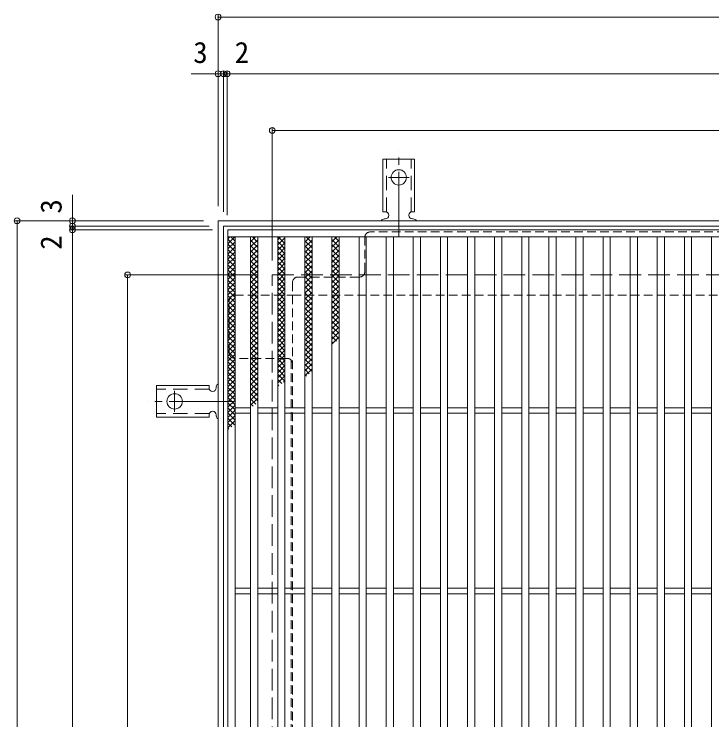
# Model space of a CAD drawing. Units: millimetres at full size, sheet at 1:4; details may follow other scales. Extents: x -925 to 1101, y -781 to 775.
# Drawn here: x -912.5 to -526.5, y 371.8 to 762.5 of the extents above; entities that cross this region are included whole.
import ezdxf
from ezdxf.enums import TextEntityAlignment as Align

# ---------------------------------------------------------------- set-up
doc = ezdxf.new("R2010")
doc.units = ezdxf.units.MM
doc.header["$LTSCALE"] = 4
doc.header["$PDMODE"] = 32
doc.header["$PDSIZE"] = 3.2
for name, pattern in [('CHAIN2', [12, 9, -1, 1, -1]), ('DASHED1', [1.8, 1.2, -0.6]), ('DASHED2', [3, 2, -1]), ('DASHED3', [4, 3, -1])]:
    doc.linetypes.add(name, pattern=pattern)
for name, color, linetype, lineweight in [('A-1_躯体', 2, 'Continuous', 9), ('A-2_仕上', 3, 'Continuous', 9), ('A-4_その他', 7, 'Continuous', 9), ('A-7_ハッチ', 2, 'Continuous', 9), ('A-9_ｸｳﾁｮｳｷ', 6, 'Continuous', 9), ('A-A_ﾊｯﾁ-ﾜｸ', 3, 'Continuous', 9)]:
    doc.layers.add(name, color=color, linetype=linetype, lineweight=lineweight)
doc.styles.add('ＭＳ ゴシック', font='')
doc.styles.get('ＭＳ ゴシック').set_extended_font_data('MS Gothic')

msp = doc.modelspace()

# ---------------------------------------------------------------- linework, layer by layer
at = {"layer": 'A-1_躯体'}
for p, q in [((-799.713, 38.162), (-799.713, 648.162)), ((-799.713, 648.162), (-189.713, 648.162)), ((-796.713, 41.162), (-796.713, 645.162)), ((-796.713, 645.162), (-192.713, 645.162))]:
    msp.add_line(p, q, dxfattribs=at)
at = {"layer": 'A-1_躯体', "linetype": 'DASHED3'}
for p, q in [((-769.713, 68.162), (-769.713, 618.161)), ((-769.713, 618.161), (-219.713, 618.161))]:
    msp.add_line(p, q, dxfattribs=at)
at = {"layer": 'A-2_仕上'}
for p, q in [((-794.213, 43.162), (-794.213, 643.162)), ((-794.213, 639.162), (-195.213, 639.162)), ((-790.213, 47.162), (-790.213, 639.162)), ((-781.712, 47.162), (-781.712, 639.162)), ((-777.712, 47.162), (-777.712, 639.162)), ((-766.712, 47.162), (-766.712, 639.162)), ((-762.712, 639.162), (-762.712, 47.162)), ((-751.712, 639.162), (-751.712, 47.162)), ((-747.712, 639.162), (-747.712, 47.162)), ((-736.712, 639.162), (-736.712, 47.162)), ((-732.712, 639.162), (-732.712, 47.162)), ((-721.712, 639.162), (-721.712, 47.162)), ((-717.712, 639.162), (-717.712, 47.162)), ((-706.712, 47.162), (-706.712, 639.162)), ((-702.712, 47.162), (-702.712, 639.162)), ((-691.712, 47.162), (-691.712, 639.162)), ((-687.712, 47.162), (-687.712, 639.162)), ((-676.712, 47.162), (-676.712, 639.162)), ((-672.712, 47.162), (-672.712, 639.162)), ((-661.712, 47.162), (-661.712, 639.162)), ((-657.712, 47.162), (-657.712, 639.162)), ((-646.712, 47.162), (-646.712, 639.162)), ((-642.712, 47.162), (-642.712, 639.162)), ((-631.712, 47.162), (-631.712, 639.162)), ((-627.712, 47.162), (-627.712, 639.162)), ((-616.712, 47.162), (-616.712, 639.162)), ((-612.712, 47.162), (-612.712, 639.162)), ((-601.712, 47.162), (-601.712, 639.162)), ((-597.712, 47.162), (-597.712, 639.162)), ((-586.712, 47.162), (-586.712, 639.162)), ((-582.712, 47.162), (-582.712, 639.162)), ((-571.712, 47.162), (-571.712, 639.162)), ((-567.712, 47.162), (-567.712, 639.162)), ((-556.712, 47.162), (-556.712, 639.162)), ((-552.712, 47.162), (-552.712, 639.162)), ((-541.712, 47.162), (-541.712, 639.162)), ((-537.712, 47.162), (-537.712, 639.162)), ((-526.712, 47.162), (-526.712, 639.162)), ((-790.213, 544.662), (-781.712, 544.662)), ((-777.712, 544.662), (-766.712, 544.662)), ((-762.712, 544.662), (-751.712, 544.662)), ((-747.712, 544.662), (-736.712, 544.662)), ((-732.712, 544.662), (-721.712, 544.662)), ((-717.712, 544.662), (-706.712, 544.662)), ((-702.712, 544.662), (-691.712, 544.662)), ((-687.712, 544.662), (-676.712, 544.662)), ((-672.712, 544.662), (-661.712, 544.662)), ((-657.712, 544.662), (-646.712, 544.662)), ((-642.712, 544.662), (-631.712, 544.662)), ((-627.712, 544.662), (-616.712, 544.662)), ((-612.712, 544.662), (-601.712, 544.662)), ((-597.712, 544.662), (-586.712, 544.662)), ((-582.712, 544.662), (-571.712, 544.662)), ((-567.712, 544.662), (-556.712, 544.662)), ((-552.712, 544.662), (-541.712, 544.662)), ((-537.712, 544.662), (-526.712, 544.662)), ((-790.213, 541.662), (-781.712, 541.662)), ((-777.712, 541.662), (-766.712, 541.662)), ((-762.712, 541.662), (-751.712, 541.662)), ((-747.712, 541.662), (-736.712, 541.662)), ((-732.712, 541.662), (-721.712, 541.662)), ((-717.712, 541.662), (-706.712, 541.662)), ((-702.712, 541.662), (-691.712, 541.662)), ((-687.712, 541.662), (-676.712, 541.662)), ((-672.712, 541.662), (-661.712, 541.662)), ((-657.712, 541.662), (-646.712, 541.662)), ((-642.712, 541.662), (-631.712, 541.662)), ((-627.712, 541.662), (-616.712, 541.662)), ((-612.712, 541.662), (-601.712, 541.662)), ((-597.712, 541.662), (-586.712, 541.662)), ((-582.712, 541.662), (-571.712, 541.662)), ((-567.712, 541.662), (-556.712, 541.662)), ((-552.712, 541.662), (-541.712, 541.662)), ((-537.712, 541.662), (-526.712, 541.662)), ((-790.213, 444.662), (-781.712, 444.662)), ((-790.213, 441.662), (-781.712, 441.662)), ((-777.712, 444.662), (-766.712, 444.662)), ((-777.712, 441.662), (-766.712, 441.662)), ((-762.712, 444.662), (-751.712, 444.662)), ((-762.712, 441.662), (-751.712, 441.662)), ((-747.712, 444.662), (-736.712, 444.662)), ((-747.712, 441.662), (-736.712, 441.662)), ((-732.712, 444.662), (-721.712, 444.662)), ((-732.712, 441.662), (-721.712, 441.662)), ((-717.712, 444.662), (-706.712, 444.662)), ((-717.712, 441.662), (-706.712, 441.662)), ((-702.712, 444.662), (-691.712, 444.662)), ((-702.712, 441.662), (-691.712, 441.662)), ((-687.712, 444.662), (-676.712, 444.662)), ((-687.712, 441.662), (-676.712, 441.662)), ((-672.712, 444.662), (-661.712, 444.662)), ((-672.712, 441.662), (-661.712, 441.662)), ((-657.712, 444.662), (-646.712, 444.662)), ((-657.712, 441.662), (-646.712, 441.662)), ((-642.712, 444.662), (-631.712, 444.662)), ((-642.712, 441.662), (-631.712, 441.662)), ((-627.712, 444.662), (-616.712, 444.662)), ((-627.712, 441.662), (-616.712, 441.662)), ((-612.712, 444.662), (-601.712, 444.662)), ((-612.712, 441.662), (-601.712, 441.662)), ((-597.712, 444.662), (-586.712, 444.662)), ((-597.712, 441.662), (-586.712, 441.662)), ((-582.712, 444.662), (-571.712, 444.662)), ((-582.712, 441.662), (-571.712, 441.662)), ((-567.712, 444.662), (-556.712, 444.662)), ((-567.712, 441.662), (-556.712, 441.662)), ((-552.712, 444.662), (-541.712, 444.662)), ((-552.712, 441.662), (-541.712, 441.662)), ((-537.712, 444.662), (-526.712, 444.662)), ((-537.712, 441.662), (-526.712, 441.662))]:
    msp.add_line(p, q, dxfattribs=at)
msp.add_lwpolyline([(-794.213, 643.162), (-195.213, 643.162), (-195.213, 43.162), (-794.213, 43.162)], dxfattribs=at)
at = {"layer": 'A-4_その他'}
for p, q in [((-799.713, 762.139), (-799.713, 656.162)), ((-799.713, 760.939), (-189.713, 760.939)), ((-796.713, 730.751), (-796.713, 653.162)), ((-794.713, 730.751), (-794.713, 651.162)), ((-814.582, 729.551), (-796.713, 729.551)), ((-796.713, 729.551), (-794.713, 729.551)), ((-794.713, 729.551), (-194.713, 729.551)), ((-769.713, 699.362), (-769.713, 626.161)), ((-769.713, 698.162), (-219.713, 698.162)), ((-880.318, 645.162), (-880.318, 662.49)), ((-912.123, 648.162), (-807.713, 648.162)), ((-910.923, 648.162), (-910.923, 38.162)), ((-881.518, 645.162), (-804.713, 645.162)), ((-880.318, 643.162), (-880.318, 645.162)), ((-881.518, 643.162), (-802.713, 643.162)), ((-880.318, 43.162), (-880.318, 643.162)), ((-850.913, 618.161), (-777.713, 618.161)), ((-849.713, 68.162), (-849.713, 618.161))]:
    msp.add_line(p, q, dxfattribs=at)
for p in [(-799.713, 760.939), (-799.713, 729.551), (-796.713, 729.551), (-794.713, 729.551), (-769.713, 698.162), (-910.923, 648.162), (-880.318, 648.162), (-880.318, 645.162), (-880.318, 643.162), (-849.713, 618.161)]:
    msp.add_point(p, dxfattribs=at)
at = {"layer": 'A-7_ハッチ', "linetype": 'DASHED1'}
for p, q in [((-273.914, 641.966), (-715.512, 641.966)), ((-718.512, 619.966), (-718.512, 638.966)), ((-758.513, 613.966), (-758.513, 72.359)), ((-755.513, 616.966), (-721.512, 616.966)), ((-790.516, 606.966), (-758.513, 606.966)), ((-758.513, 606.966), (-230.913, 606.966)), ((-793.516, 574.965), (-793.516, 603.966)), ((-761.513, 571.965), (-790.516, 571.965)), ((-759.313, 571.004), (-759.313, 361.623))]:
    msp.add_line(p, q, dxfattribs=at)
for centre, start, end in [((-715.512, 638.966), 90, 180), ((-721.512, 619.966), 270, 0), ((-755.513, 613.966), 90, 180), ((-790.516, 603.966), 90, 180), ((-790.516, 574.965), 180, 270), ((-761.513, 568.965), 0, 90)]:
    msp.add_arc(centre, 3, start, end, dxfattribs=at)
at = {"layer": 'A-9_ｸｳﾁｮｳｷ'}
for p, q in [((-794.213, 635.372), (-790.423, 639.162)), ((-794.213, 638.2), (-793.251, 639.162)), ((-794.213, 637.923), (-790.213, 633.923)), ((-792.624, 639.162), (-790.213, 636.752)), ((-781.712, 636.485), (-779.036, 639.162)), ((-781.712, 633.657), (-777.712, 637.658)), ((-781.712, 637.322), (-777.712, 633.321)), ((-780.725, 639.162), (-777.712, 636.15)), ((-777.896, 639.162), (-777.712, 638.979)), ((-766.713, 637.554), (-765.104, 639.162)), ((-766.713, 634.725), (-762.712, 638.725)), ((-766.373, 639.162), (-762.712, 635.502)), ((-751.714, 636.275), (-748.827, 639.162)), ((-751.714, 633.447), (-747.714, 637.447)), ((-751.714, 637.111), (-747.714, 633.111)), ((-750.937, 639.162), (-747.714, 635.939)), ((-736.713, 636.41), (-733.961, 639.162)), ((-736.713, 637.756), (-732.712, 633.755)), ((-736.713, 633.582), (-732.712, 637.582)), ((-735.29, 639.162), (-732.712, 636.585)), ((-794.213, 632.544), (-790.213, 636.544)), ((-794.213, 635.095), (-790.213, 631.094)), ((-794.213, 629.715), (-790.213, 633.715)), ((-781.712, 630.829), (-777.712, 634.829)), ((-781.712, 634.493), (-777.712, 630.493)), ((-766.713, 636.674), (-762.712, 632.673)), ((-766.713, 631.896), (-762.712, 635.897)), ((-766.713, 633.845), (-762.712, 629.845)), ((-766.713, 629.068), (-762.712, 633.068)), ((-751.714, 630.618), (-747.714, 634.618)), ((-751.714, 634.283), (-747.714, 630.282)), ((-736.713, 634.928), (-732.712, 630.927)), ((-736.713, 630.754), (-732.712, 634.753)), ((-794.213, 632.267), (-790.213, 628.266)), ((-794.213, 626.887), (-790.213, 630.886)), ((-794.213, 629.438), (-790.213, 625.438)), ((-781.712, 628.001), (-777.712, 632.001)), ((-781.712, 631.665), (-777.712, 627.665)), ((-781.712, 625.172), (-777.712, 629.172)), ((-766.713, 631.016), (-762.712, 627.017)), ((-766.713, 626.24), (-762.712, 630.24)), ((-751.714, 627.79), (-747.714, 631.79)), ((-751.714, 631.454), (-747.714, 627.454)), ((-736.713, 632.099), (-732.712, 628.099)), ((-736.713, 627.925), (-732.712, 631.925)), ((-736.713, 629.27), (-732.712, 625.271)), ((-736.713, 625.097), (-732.712, 629.097)), ((-794.213, 624.058), (-790.213, 628.058)), ((-794.213, 626.609), (-790.213, 622.61)), ((-794.213, 621.23), (-790.213, 625.23)), ((-781.712, 628.837), (-777.712, 624.836)), ((-781.712, 622.344), (-777.712, 626.344)), ((-781.712, 626.008), (-777.712, 622.008)), ((-766.713, 628.188), (-762.712, 624.188)), ((-766.713, 623.412), (-762.712, 627.412)), ((-766.713, 625.36), (-762.712, 621.36)), ((-751.714, 624.961), (-747.714, 628.961)), ((-751.714, 628.625), (-747.714, 624.625)), ((-751.714, 622.133), (-747.714, 626.133)), ((-751.714, 625.797), (-747.714, 621.797)), ((-736.713, 626.442), (-732.712, 622.442)), ((-736.713, 622.269), (-732.712, 626.268)), ((-794.213, 623.781), (-790.213, 619.781)), ((-794.213, 618.401), (-790.213, 622.401)), ((-781.712, 619.515), (-777.712, 623.515)), ((-781.712, 623.179), (-777.712, 619.179)), ((-766.713, 620.583), (-762.712, 624.583)), ((-766.713, 622.531), (-762.712, 618.532)), ((-766.713, 617.755), (-762.712, 621.755)), ((-751.714, 619.305), (-747.714, 623.305)), ((-751.714, 622.968), (-747.714, 618.969)), ((-736.713, 623.69), (-732.712, 619.691)), ((-736.713, 619.516), (-732.712, 623.516)), ((-794.213, 620.953), (-790.213, 616.953)), ((-794.213, 615.573), (-790.213, 619.573)), ((-794.213, 618.124), (-790.213, 614.125)), ((-781.712, 616.686), (-777.712, 620.687)), ((-781.712, 620.351), (-777.712, 616.351)), ((-781.712, 613.858), (-777.712, 617.859)), ((-781.712, 617.522), (-777.712, 613.522)), ((-766.713, 619.703), (-762.712, 615.703)), ((-766.713, 614.926), (-762.712, 618.926)), ((-751.714, 616.476), (-747.714, 620.476)), ((-751.714, 620.14), (-747.714, 616.14)), ((-751.714, 613.648), (-747.714, 617.648)), ((-736.713, 620.862), (-732.712, 616.861)), ((-736.713, 616.688), (-732.712, 620.687)), ((-736.713, 618.033), (-732.712, 614.033)), ((-736.713, 613.859), (-732.712, 617.859)), ((-794.213, 612.744), (-790.213, 616.745)), ((-794.213, 615.296), (-790.213, 611.296)), ((-794.213, 609.916), (-790.213, 613.916)), ((-781.712, 611.03), (-777.712, 615.03)), ((-781.712, 614.694), (-777.712, 610.694)), ((-766.713, 616.875), (-762.712, 612.874)), ((-766.713, 612.097), (-762.712, 616.098)), ((-766.713, 614.046), (-762.712, 610.046)), ((-751.714, 617.312), (-747.714, 613.312)), ((-751.714, 610.819), (-747.714, 614.819)), ((-751.714, 614.484), (-747.714, 610.483)), ((-736.713, 615.205), (-732.712, 611.205)), ((-736.713, 611.03), (-732.712, 615.031)), ((-794.213, 612.468), (-790.213, 608.467)), ((-794.213, 607.088), (-790.213, 611.087)), ((-794.213, 609.639), (-790.213, 605.639)), ((-781.712, 608.202), (-777.712, 612.202)), ((-781.712, 611.866), (-777.712, 607.866)), ((-766.713, 609.269), (-762.712, 613.269)), ((-766.713, 611.218), (-762.712, 607.218)), ((-766.713, 606.441), (-762.712, 610.441)), ((-751.714, 607.991), (-747.714, 611.991)), ((-751.714, 611.655), (-747.714, 607.655)), ((-736.713, 612.376), (-732.712, 608.376)), ((-736.713, 608.202), (-732.712, 612.203)), ((-736.713, 609.548), (-732.712, 605.547)), ((-794.213, 604.259), (-790.213, 608.259)), ((-794.213, 606.811), (-790.213, 602.811)), ((-781.712, 605.373), (-777.712, 609.373)), ((-781.712, 609.037), (-777.712, 605.037)), ((-781.712, 602.545), (-777.712, 606.545)), ((-781.712, 606.209), (-777.712, 602.209)), ((-766.713, 608.389), (-762.712, 604.389)), ((-766.713, 603.613), (-762.712, 607.613)), ((-751.712, 604.657), (-747.712, 608.657)), ((-751.712, 608.322), (-747.712, 604.321)), ((-751.712, 601.829), (-747.712, 605.828)), ((-736.713, 605.374), (-732.712, 609.373)), ((-736.712, 605.3), (-734.625, 607.387)), ((-736.712, 606.645), (-732.712, 602.646)), ((-736.712, 602.471), (-732.712, 606.471)), ((-732.712, 605.474), (-734.625, 607.387)), ((-794.213, 601.431), (-790.213, 605.431)), ((-794.213, 603.982), (-790.213, 599.982)), ((-794.213, 598.603), (-790.213, 602.602)), ((-781.712, 599.716), (-777.712, 603.716)), ((-781.712, 603.38), (-777.712, 599.381)), ((-766.713, 605.561), (-762.712, 601.561)), ((-766.713, 600.784), (-762.712, 604.784)), ((-766.713, 602.733), (-762.712, 598.733)), ((-766.713, 597.956), (-762.712, 601.956)), ((-751.712, 605.492), (-747.712, 601.493)), ((-751.712, 599), (-747.712, 603)), ((-751.712, 602.664), (-747.712, 598.664)), ((-736.712, 603.817), (-732.712, 599.818)), ((-736.712, 599.643), (-732.712, 603.643)), ((-794.213, 601.154), (-790.213, 597.154)), ((-794.213, 595.774), (-790.213, 599.774)), ((-794.213, 598.325), (-790.213, 594.326)), ((-781.712, 596.888), (-777.712, 600.888)), ((-781.712, 600.552), (-777.712, 596.552)), ((-781.712, 594.059), (-777.712, 598.059)), ((-766.713, 599.904), (-762.712, 595.904)), ((-766.713, 595.127), (-762.712, 599.127)), ((-751.712, 596.172), (-747.712, 600.172)), ((-751.712, 599.836), (-747.712, 595.836)), ((-736.712, 600.989), (-732.712, 596.988)), ((-736.712, 596.815), (-732.712, 600.815)), ((-736.712, 598.16), (-732.712, 594.16)), ((-736.712, 593.987), (-732.712, 597.986)), ((-794.213, 592.945), (-790.213, 596.946)), ((-794.213, 595.497), (-790.213, 591.497)), ((-794.213, 590.117), (-790.213, 594.117)), ((-781.712, 597.724), (-777.712, 593.724)), ((-781.712, 591.231), (-777.712, 595.231)), ((-781.712, 594.895), (-777.712, 590.895)), ((-766.713, 597.076), (-762.712, 593.076)), ((-766.713, 592.299), (-762.712, 596.299)), ((-766.713, 594.247), (-762.712, 590.247)), ((-751.712, 593.344), (-747.712, 597.344)), ((-751.712, 597.007), (-747.712, 593.008)), ((-751.712, 590.515), (-747.712, 594.515)), ((-751.712, 594.179), (-747.712, 590.179)), ((-736.712, 595.332), (-732.712, 591.332)), ((-736.712, 591.157), (-732.712, 595.158)), ((-794.213, 592.669), (-790.213, 588.668)), ((-794.213, 587.289), (-790.213, 591.288)), ((-781.712, 588.403), (-777.712, 592.403)), ((-781.712, 592.067), (-777.712, 588.067)), ((-766.713, 589.47), (-762.712, 593.47)), ((-766.713, 591.419), (-762.712, 587.419)), ((-766.713, 586.642), (-762.712, 590.642)), ((-751.712, 587.686), (-747.712, 591.687)), ((-751.712, 591.351), (-747.712, 587.351)), ((-736.712, 592.503), (-732.712, 588.503)), ((-736.712, 588.329), (-732.712, 592.33)), ((-794.213, 589.84), (-790.213, 585.84)), ((-794.213, 584.46), (-790.213, 588.46)), ((-794.213, 587.011), (-790.213, 583.012)), ((-781.712, 585.574), (-777.712, 589.575)), ((-781.712, 589.239), (-777.712, 585.238)), ((-781.712, 582.746), (-777.712, 586.746)), ((-781.712, 586.41), (-777.712, 582.41)), ((-766.713, 588.59), (-762.712, 584.59)), ((-766.713, 583.813), (-762.712, 587.814)), ((-751.712, 584.858), (-747.712, 588.859)), ((-751.712, 588.522), (-747.712, 584.522)), ((-736.712, 589.675), (-732.712, 585.675)), ((-736.712, 585.501), (-732.712, 589.501)), ((-736.712, 586.847), (-732.712, 582.846)), ((-736.712, 582.673), (-732.712, 586.672)), ((-794.213, 581.632), (-790.213, 585.632)), ((-794.213, 584.183), (-790.213, 580.183)), ((-794.213, 578.803), (-790.213, 582.803)), ((-781.712, 579.917), (-777.712, 583.917)), ((-781.712, 583.581), (-777.712, 579.582)), ((-766.713, 585.762), (-762.712, 581.762)), ((-766.713, 580.985), (-762.712, 584.985)), ((-766.713, 582.933), (-762.712, 578.934)), ((-751.712, 582.03), (-747.712, 586.029)), ((-751.712, 585.694), (-747.712, 581.694)), ((-751.712, 579.201), (-747.712, 583.201)), ((-751.712, 582.865), (-747.712, 578.865)), ((-736.712, 584.018), (-734.256, 581.562)), ((-736.712, 579.844), (-732.712, 583.844)), ((-794.213, 581.355), (-790.213, 577.355)), ((-794.213, 575.975), (-790.213, 579.975)), ((-794.213, 578.526), (-790.213, 574.527)), ((-781.712, 577.089), (-777.712, 581.089)), ((-781.712, 580.753), (-777.712, 576.753)), ((-766.713, 578.157), (-762.712, 582.156)), ((-766.713, 580.105), (-762.712, 576.105)), ((-766.713, 575.328), (-762.712, 579.328)), ((-751.712, 576.373), (-747.712, 580.373)), ((-751.712, 580.037), (-747.712, 576.037)), ((-736.712, 581.19), (-735.844, 580.322)), ((-794.213, 573.146), (-790.213, 577.147)), ((-794.213, 575.698), (-790.213, 571.698)), ((-781.712, 574.261), (-777.712, 578.26)), ((-781.712, 577.925), (-777.712, 573.925)), ((-781.712, 571.433), (-777.712, 575.432)), ((-781.712, 575.096), (-777.712, 571.096)), ((-766.713, 577.277), (-762.712, 573.277)), ((-766.713, 572.5), (-762.712, 576.5)), ((-766.713, 574.448), (-762.712, 570.448)), ((-751.712, 573.545), (-747.712, 577.545)), ((-751.712, 577.209), (-747.712, 573.209)), ((-751.712, 570.716), (-747.712, 574.716)), ((-751.712, 574.38), (-747.712, 570.381)), ((-794.213, 570.318), (-790.213, 574.318)), ((-794.213, 572.87), (-790.213, 568.869)), ((-794.213, 567.49), (-790.213, 571.489)), ((-781.712, 568.604), (-777.712, 572.604)), ((-781.712, 572.268), (-777.712, 568.268)), ((-766.713, 569.672), (-762.712, 573.671)), ((-766.713, 571.62), (-762.712, 567.62)), ((-766.713, 566.843), (-762.712, 570.843)), ((-751.712, 567.887), (-747.712, 571.888)), ((-751.712, 571.552), (-747.712, 567.552)), ((-794.213, 570.041), (-790.213, 566.041)), ((-794.213, 564.661), (-790.213, 568.661)), ((-794.213, 567.213), (-790.213, 563.213)), ((-781.712, 565.775), (-777.712, 569.776)), ((-781.712, 569.44), (-777.712, 565.439)), ((-781.712, 562.947), (-777.712, 566.947)), ((-781.712, 566.611), (-777.712, 562.611)), ((-766.713, 568.792), (-762.712, 564.791)), ((-766.713, 564.014), (-762.712, 568.015)), ((-751.712, 565.059), (-747.712, 569.059)), ((-751.712, 568.724), (-747.712, 564.723)), ((-794.213, 561.833), (-790.213, 565.833)), ((-794.213, 564.384), (-790.213, 560.384)), ((-794.213, 559.005), (-790.213, 563.005)), ((-781.712, 560.118), (-777.712, 564.118)), ((-781.712, 563.782), (-777.712, 559.783)), ((-766.713, 565.963), (-762.712, 561.963)), ((-766.713, 561.186), (-762.712, 565.186)), ((-766.713, 563.134), (-762.845, 559.268)), ((-751.712, 562.231), (-747.712, 566.231)), ((-751.712, 565.895), (-749.249, 563.431)), ((-751.712, 563.066), (-750.837, 562.191)), ((-794.213, 561.556), (-790.213, 557.556)), ((-794.213, 556.176), (-790.213, 560.176)), ((-794.213, 558.727), (-790.213, 554.728)), ((-781.712, 557.29), (-777.712, 561.29)), ((-781.712, 560.954), (-777.712, 556.954)), ((-766.713, 558.358), (-762.712, 562.357)), ((-766.713, 560.306), (-764.434, 558.027)), ((-763.435, 558.807), (-762.712, 559.529)), ((-794.213, 553.347), (-790.213, 557.348)), ((-794.213, 555.899), (-790.213, 551.899)), ((-781.712, 554.462), (-777.712, 558.462)), ((-781.712, 558.126), (-777.712, 554.126)), ((-781.712, 551.634), (-777.712, 555.633)), ((-781.712, 555.297), (-777.712, 551.298)), ((-766.713, 557.478), (-766.022, 556.787)), ((-794.213, 550.519), (-790.213, 554.519)), ((-794.213, 553.071), (-790.213, 549.071)), ((-794.213, 547.691), (-790.213, 551.691)), ((-781.712, 548.805), (-777.712, 552.805)), ((-781.712, 552.469), (-777.712, 548.469)), ((-794.213, 550.242), (-790.213, 546.242)), ((-794.213, 544.862), (-790.213, 548.862)), ((-794.213, 547.414), (-790.213, 543.414)), ((-781.712, 545.976), (-777.712, 549.977)), ((-781.712, 549.641), (-778.728, 546.656)), ((-794.213, 542.034), (-790.213, 546.034)), ((-794.213, 544.586), (-790.213, 540.585)), ((-794.213, 539.206), (-790.213, 543.206)), ((-781.712, 546.812), (-780.316, 545.416)), ((-794.213, 541.757), (-790.213, 537.757)), ((-794.213, 536.377), (-790.213, 540.377)), ((-794.213, 538.928), (-790.523, 535.239)), ((-794.213, 533.548), (-790.213, 537.549)), ((-794.213, 536.1), (-792.111, 533.998)), ((-794.213, 533.272), (-793.699, 532.758))]:
    msp.add_line(p, q, dxfattribs=at)
at = {"layer": 'A-A_ﾊｯﾁ-ﾜｸ', "color": 7, "linetype": 'CHAIN2'}
for p, q in [((-699.712, 639.161), (-699.712, 687.162)), ((-693.936, 672.162), (-705.488, 672.162)), ((-823.713, 553.938), (-823.713, 542.386)), ((-790.712, 548.162), (-838.713, 548.162))]:
    msp.add_line(p, q, dxfattribs=at)
at = {"layer": 'A-A_ﾊｯﾁ-ﾜｸ'}
for p, q in [((-708.462, 653.162), (-708.462, 682.162)), ((-708.462, 682.162), (-690.962, 682.162)), ((-690.962, 653.162), (-690.962, 682.162)), ((-708.462, 653.162), (-707.212, 653.162)), ((-690.962, 653.162), (-692.212, 653.162)), ((-707.208, 649.162), (-707.721, 649.162)), ((-691.713, 649.162), (-692.212, 649.162)), ((-804.713, 556.912), (-833.713, 556.912)), ((-833.713, 539.412), (-833.713, 556.912)), ((-804.713, 556.912), (-804.713, 555.662)), ((-800.713, 556.162), (-800.713, 555.662)), ((-804.713, 539.412), (-833.713, 539.412)), ((-804.713, 539.412), (-804.713, 540.662)), ((-800.713, 540.667), (-800.713, 540.154))]:
    msp.add_line(p, q, dxfattribs=at)
at = {"layer": 'A-A_ﾊｯﾁ-ﾜｸ', "linetype": 'DASHED2'}
for p, q in [((-706.462, 653.016), (-706.462, 682.162)), ((-692.962, 653.016), (-692.962, 682.162)), ((-804.567, 554.912), (-833.713, 554.912)), ((-804.567, 541.412), (-833.713, 541.412))]:
    msp.add_line(p, q, dxfattribs=at)
at = {"layer": 'A-A_ﾊｯﾁ-ﾜｸ'}
for centre in [(-699.712, 672.162), (-823.713, 548.162)]:
    msp.add_circle(centre, 4.25, dxfattribs=at)
for centre, start, end in [((-707.212, 651.162), 270.13329, 90), ((-692.212, 651.162), 90, 270), ((-707.713, 647.162), 90.24162, 150.00072), ((-691.713, 647.162), 29.99951, 89.72403), ((-802.713, 555.662), 180, 0), ((-798.713, 556.162), 119.99951, 179.72403), ((-802.713, 540.662), 0.13329, 180), ((-798.713, 540.162), 180.24162, 240.00072)]:
    msp.add_arc(centre, 2, start, end, dxfattribs=at)

# ---------------------------------------------------------------- texts
at = {"layer": 'A-4_その他', "color": 2, "style": 'ＭＳ ゴシック'}
for s, p in [('3', (-813.429, 731.951)), ('2', (-790.462, 731.951))]:
    msp.add_text(s, height=11.73, dxfattribs=at).set_placement(p, align=Align.BOTTOM_LEFT)
for s, p in [('3', (-882.718, 652.11)), ('2', (-882.718, 632.067))]:
    msp.add_text(s, height=11.73, rotation=90, dxfattribs=at).set_placement(p, align=Align.BOTTOM_LEFT)

doc.saveas('drawing.dxf')
